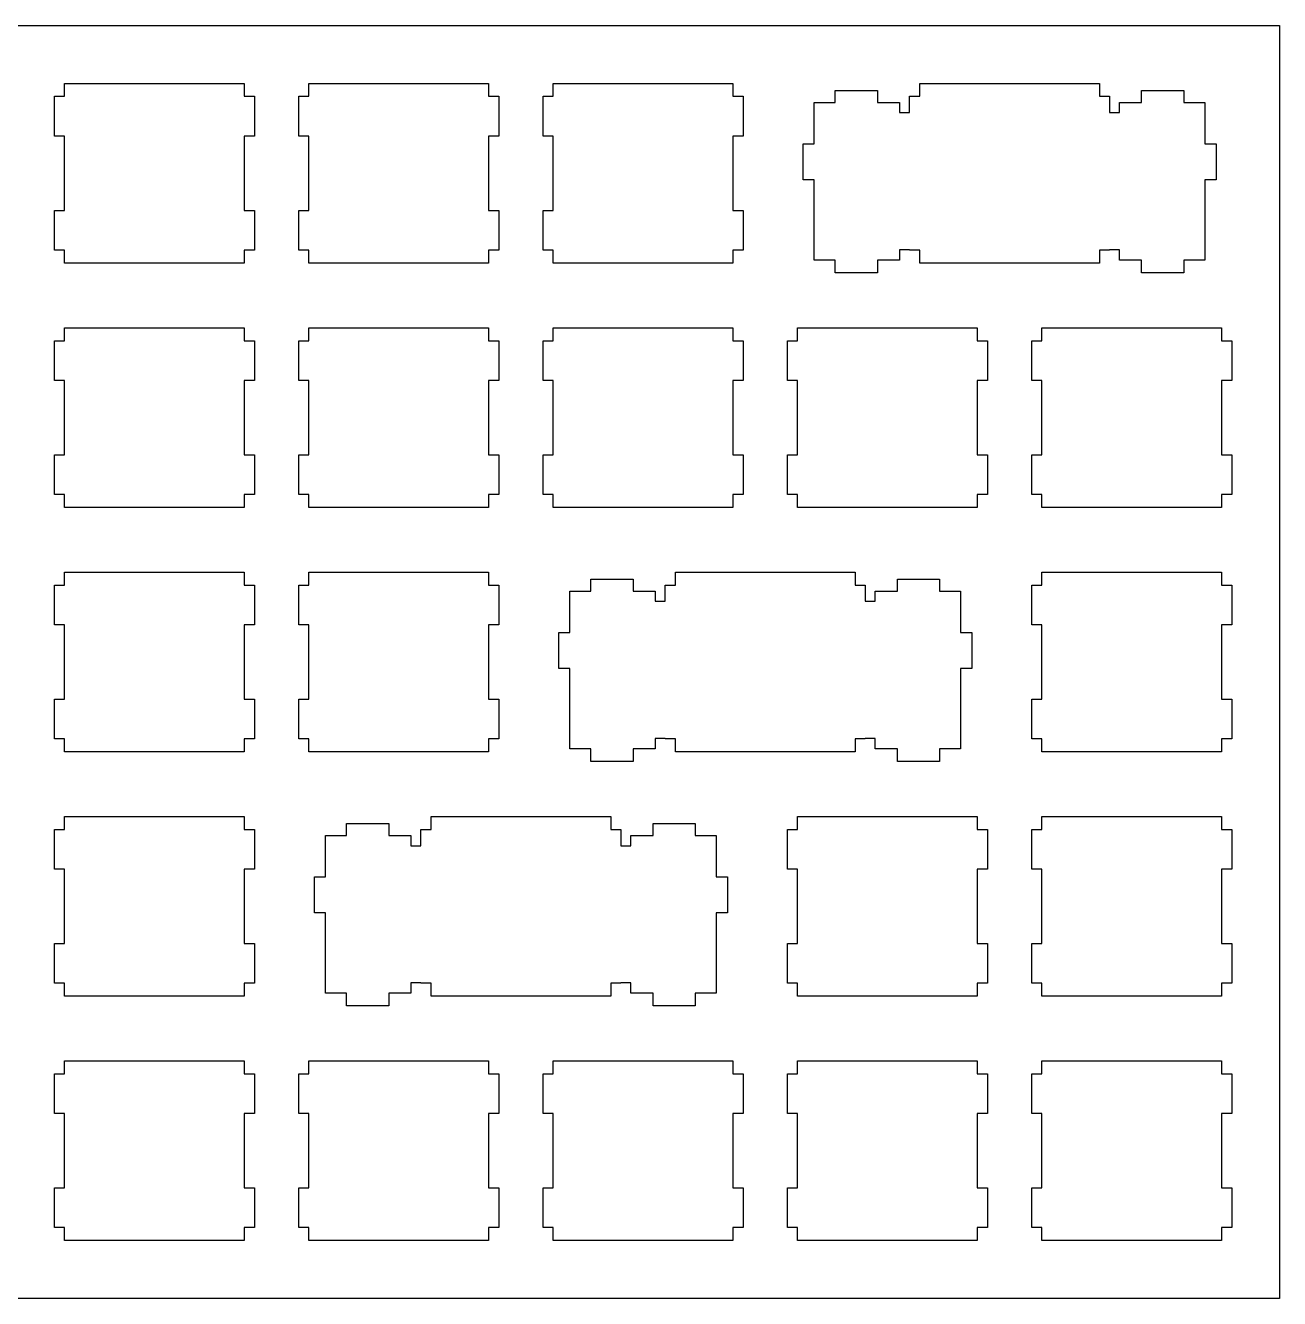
# Model space of a CAD drawing. Extents: x 0 to 290, y 0 to 99.
# Drawn here: x 192.1 to 289.8, y 0.1 to 99.3 of the extents above; entities that cross this region are included whole.
import ezdxf

# ---------------------------------------------------------------- set-up
doc = ezdxf.new("R2010")
doc.units = 0
doc.layers.get('0').update_dxf_attribs({"linetype": 'CONTINUOUS'})

msp = doc.modelspace()

# ---------------------------------------------------------------- linework, layer by layer
at = {"color": 0}
for p, q in [((0.09371, 99.344), (289.844, 99.344)), ((289.844, 99.344), (289.844, 0.09371)), ((195.119, 93.8195), (195.119, 94.8186)), ((195.119, 94.8186), (209.119, 94.8186)), ((209.119, 94.8186), (209.119, 93.8195)), ((214.169, 93.8195), (214.169, 94.8186)), ((214.169, 94.8186), (228.169, 94.8186)), ((228.169, 94.8186), (228.169, 93.8195)), ((233.219, 93.8195), (233.219, 94.8186)), ((233.219, 94.8186), (247.219, 94.8186)), ((247.219, 94.8186), (247.219, 93.8195)), ((261.794, 93.8195), (261.794, 94.8186)), ((261.794, 94.8186), (275.794, 94.8186)), ((275.794, 94.8186), (275.794, 93.8195)), ((194.318, 90.7189), (194.318, 93.8195)), ((194.318, 93.8195), (195.119, 93.8195)), ((209.119, 93.8195), (209.919, 93.8195)), ((209.919, 93.8195), (209.919, 90.7189)), ((213.368, 90.7189), (213.368, 93.8195)), ((213.368, 93.8195), (214.169, 93.8195)), ((228.169, 93.8195), (228.969, 93.8195)), ((228.969, 93.8195), (228.969, 90.7189)), ((232.418, 90.7189), (232.418, 93.8195)), ((232.418, 93.8195), (233.219, 93.8195)), ((247.219, 93.8195), (248.019, 93.8195)), ((248.019, 93.8195), (248.019, 90.7189)), ((253.569, 90.1196), (253.569, 93.3496)), ((253.569, 93.3496), (255.193, 93.3496)), ((255.193, 93.3496), (255.193, 94.2689)), ((255.193, 94.2689), (258.494, 94.2689)), ((258.494, 94.2689), (258.494, 93.3496)), ((258.494, 93.3496), (260.219, 93.3496)), ((260.219, 93.3496), (260.219, 92.5491)), ((260.993, 92.5491), (260.993, 93.8195)), ((260.993, 93.8195), (261.794, 93.8195)), ((275.794, 93.8195), (276.594, 93.8195)), ((276.594, 93.8195), (276.594, 92.5491)), ((277.369, 92.5491), (277.369, 93.3496)), ((277.369, 93.3496), (279.094, 93.3496)), ((279.094, 93.3496), (279.094, 94.2689)), ((279.094, 94.2689), (282.393, 94.2689)), ((282.393, 94.2689), (282.393, 93.3496)), ((282.393, 93.3496), (284.019, 93.3496)), ((284.019, 93.3496), (284.019, 90.1196)), ((260.219, 92.5491), (260.993, 92.5491)), ((276.594, 92.5491), (277.369, 92.5491)), ((195.119, 90.7189), (194.318, 90.7189)), ((195.119, 84.9189), (195.119, 90.7189)), ((209.919, 90.7189), (209.119, 90.7189)), ((209.119, 90.7189), (209.119, 84.9189)), ((214.169, 90.7189), (213.368, 90.7189)), ((214.169, 84.9189), (214.169, 90.7189)), ((228.969, 90.7189), (228.169, 90.7189)), ((228.169, 90.7189), (228.169, 84.9189)), ((233.219, 90.7189), (232.418, 90.7189)), ((233.219, 84.9189), (233.219, 90.7189)), ((248.019, 90.7189), (247.219, 90.7189)), ((247.219, 90.7189), (247.219, 84.9189)), ((252.694, 87.3196), (252.694, 90.1196)), ((252.694, 90.1196), (253.569, 90.1196)), ((284.019, 90.1196), (284.894, 90.1196)), ((284.894, 90.1196), (284.894, 87.3196)), ((253.569, 87.3196), (252.694, 87.3196)), ((253.569, 81.0493), (253.569, 87.3196)), ((284.019, 87.3196), (284.019, 81.0493)), ((284.894, 87.3196), (284.019, 87.3196)), ((194.318, 81.8197), (194.318, 84.9189)), ((194.318, 84.9189), (195.119, 84.9189)), ((209.119, 84.9189), (209.919, 84.9189)), ((209.919, 84.9189), (209.919, 81.8197)), ((213.368, 81.8197), (213.368, 84.9189)), ((213.368, 84.9189), (214.169, 84.9189)), ((228.169, 84.9189), (228.969, 84.9189)), ((228.969, 84.9189), (228.969, 81.8197)), ((232.418, 81.8197), (232.418, 84.9189)), ((232.418, 84.9189), (233.219, 84.9189)), ((247.219, 84.9189), (248.019, 84.9189)), ((248.019, 84.9189), (248.019, 81.8197)), ((195.119, 81.8197), (194.318, 81.8197)), ((195.119, 80.8193), (195.119, 81.8197)), ((209.119, 81.8197), (209.119, 80.8193)), ((209.919, 81.8197), (209.119, 81.8197)), ((214.169, 81.8197), (213.368, 81.8197)), ((214.169, 80.8193), (214.169, 81.8197)), ((228.169, 81.8197), (228.169, 80.8193)), ((228.969, 81.8197), (228.169, 81.8197)), ((233.219, 81.8197), (232.418, 81.8197)), ((233.219, 80.8193), (233.219, 81.8197)), ((247.219, 81.8197), (247.219, 80.8193)), ((248.019, 81.8197), (247.219, 81.8197)), ((260.993, 81.8487), (260.219, 81.8487)), ((260.219, 81.8487), (260.219, 81.0493)), ((260.993, 81.8197), (260.993, 81.8487)), ((261.794, 81.8197), (260.993, 81.8197)), ((261.794, 80.8193), (261.794, 81.8197)), ((276.594, 81.8197), (275.794, 81.8197)), ((275.794, 81.8197), (275.794, 80.8193)), ((277.369, 81.8487), (276.594, 81.8487)), ((276.594, 81.8487), (276.594, 81.8197)), ((277.369, 81.0493), (277.369, 81.8487)), ((209.119, 80.8193), (195.119, 80.8193)), ((228.169, 80.8193), (214.169, 80.8193)), ((247.219, 80.8193), (233.219, 80.8193)), ((255.193, 81.0493), (253.569, 81.0493)), ((255.193, 80.0696), (255.193, 81.0493)), ((260.219, 81.0493), (258.494, 81.0493)), ((258.494, 81.0493), (258.494, 80.0696)), ((275.794, 80.8193), (261.794, 80.8193)), ((279.094, 81.0493), (277.369, 81.0493)), ((279.094, 80.0696), (279.094, 81.0493)), ((284.019, 81.0493), (282.393, 81.0493)), ((282.393, 81.0493), (282.393, 80.0696)), ((258.494, 80.0696), (255.193, 80.0696)), ((282.393, 80.0696), (279.094, 80.0696)), ((195.119, 74.7695), (195.119, 75.7686)), ((195.119, 75.7686), (209.119, 75.7686)), ((209.119, 75.7686), (209.119, 74.7695)), ((214.169, 74.7695), (214.169, 75.7686)), ((214.169, 75.7686), (228.169, 75.7686)), ((228.169, 75.7686), (228.169, 74.7695)), ((233.219, 74.7695), (233.219, 75.7686)), ((233.219, 75.7686), (247.219, 75.7686)), ((247.219, 75.7686), (247.219, 74.7695)), ((252.269, 74.7695), (252.269, 75.7686)), ((252.269, 75.7686), (266.269, 75.7686)), ((266.269, 75.7686), (266.269, 74.7695)), ((271.319, 74.7695), (271.319, 75.7686)), ((271.319, 75.7686), (285.319, 75.7686)), ((285.319, 75.7686), (285.319, 74.7695)), ((194.318, 71.6689), (194.318, 74.7695)), ((194.318, 74.7695), (195.119, 74.7695)), ((209.119, 74.7695), (209.919, 74.7695)), ((209.919, 74.7695), (209.919, 71.6689)), ((213.368, 71.6689), (213.368, 74.7695)), ((213.368, 74.7695), (214.169, 74.7695)), ((228.169, 74.7695), (228.969, 74.7695)), ((228.969, 74.7695), (228.969, 71.6689)), ((232.418, 71.6689), (232.418, 74.7695)), ((232.418, 74.7695), (233.219, 74.7695)), ((247.219, 74.7695), (248.019, 74.7695)), ((248.019, 74.7695), (248.019, 71.6689)), ((251.468, 71.6689), (251.468, 74.7695)), ((251.468, 74.7695), (252.269, 74.7695)), ((266.269, 74.7695), (267.069, 74.7695)), ((267.069, 74.7695), (267.069, 71.6689)), ((270.518, 71.6689), (270.518, 74.7695)), ((270.518, 74.7695), (271.319, 74.7695)), ((285.319, 74.7695), (286.119, 74.7695)), ((286.119, 74.7695), (286.119, 71.6689)), ((195.119, 71.6689), (194.318, 71.6689)), ((195.119, 65.8689), (195.119, 71.6689)), ((209.919, 71.6689), (209.119, 71.6689)), ((209.119, 71.6689), (209.119, 65.8689)), ((214.169, 71.6689), (213.368, 71.6689)), ((214.169, 65.8689), (214.169, 71.6689)), ((228.969, 71.6689), (228.169, 71.6689)), ((228.169, 71.6689), (228.169, 65.8689)), ((233.219, 71.6689), (232.418, 71.6689)), ((233.219, 65.8689), (233.219, 71.6689)), ((248.019, 71.6689), (247.219, 71.6689)), ((247.219, 71.6689), (247.219, 65.8689)), ((252.269, 71.6689), (251.468, 71.6689)), ((252.269, 65.8689), (252.269, 71.6689)), ((267.069, 71.6689), (266.269, 71.6689)), ((266.269, 71.6689), (266.269, 65.8689)), ((271.319, 71.6689), (270.518, 71.6689)), ((271.319, 65.8689), (271.319, 71.6689)), ((286.119, 71.6689), (285.319, 71.6689)), ((285.319, 71.6689), (285.319, 65.8689)), ((194.318, 62.7697), (194.318, 65.8689)), ((194.318, 65.8689), (195.119, 65.8689)), ((209.119, 65.8689), (209.919, 65.8689)), ((209.919, 65.8689), (209.919, 62.7697)), ((213.368, 62.7697), (213.368, 65.8689)), ((213.368, 65.8689), (214.169, 65.8689)), ((228.169, 65.8689), (228.969, 65.8689)), ((228.969, 65.8689), (228.969, 62.7697)), ((232.418, 62.7697), (232.418, 65.8689)), ((232.418, 65.8689), (233.219, 65.8689)), ((247.219, 65.8689), (248.019, 65.8689)), ((248.019, 65.8689), (248.019, 62.7697)), ((251.468, 62.7697), (251.468, 65.8689)), ((251.468, 65.8689), (252.269, 65.8689)), ((266.269, 65.8689), (267.069, 65.8689)), ((267.069, 65.8689), (267.069, 62.7697)), ((270.518, 62.7697), (270.518, 65.8689)), ((270.518, 65.8689), (271.319, 65.8689)), ((285.319, 65.8689), (286.119, 65.8689)), ((286.119, 65.8689), (286.119, 62.7697)), ((195.119, 62.7697), (194.318, 62.7697)), ((195.119, 61.7693), (195.119, 62.7697)), ((209.119, 62.7697), (209.119, 61.7693)), ((209.919, 62.7697), (209.119, 62.7697)), ((214.169, 62.7697), (213.368, 62.7697)), ((214.169, 61.7693), (214.169, 62.7697)), ((228.169, 62.7697), (228.169, 61.7693)), ((228.969, 62.7697), (228.169, 62.7697)), ((233.219, 62.7697), (232.418, 62.7697)), ((233.219, 61.7693), (233.219, 62.7697)), ((247.219, 62.7697), (247.219, 61.7693)), ((248.019, 62.7697), (247.219, 62.7697)), ((252.269, 62.7697), (251.468, 62.7697)), ((252.269, 61.7693), (252.269, 62.7697)), ((266.269, 62.7697), (266.269, 61.7693)), ((267.069, 62.7697), (266.269, 62.7697)), ((271.319, 62.7697), (270.518, 62.7697)), ((271.319, 61.7693), (271.319, 62.7697)), ((285.319, 62.7697), (285.319, 61.7693)), ((286.119, 62.7697), (285.319, 62.7697)), ((209.119, 61.7693), (195.119, 61.7693)), ((228.169, 61.7693), (214.169, 61.7693)), ((247.219, 61.7693), (233.219, 61.7693)), ((266.269, 61.7693), (252.269, 61.7693)), ((285.319, 61.7693), (271.319, 61.7693)), ((195.119, 55.7195), (195.119, 56.7186)), ((195.119, 56.7186), (209.119, 56.7186)), ((209.119, 56.7186), (209.119, 55.7195)), ((214.169, 55.7195), (214.169, 56.7186)), ((214.169, 56.7186), (228.169, 56.7186)), ((228.169, 56.7186), (228.169, 55.7195)), ((242.744, 55.7195), (242.744, 56.7186)), ((242.744, 56.7186), (256.744, 56.7186)), ((256.744, 56.7186), (256.744, 55.7195)), ((271.319, 55.7195), (271.319, 56.7186)), ((271.319, 56.7186), (285.319, 56.7186)), ((285.319, 56.7186), (285.319, 55.7195)), ((194.318, 52.6189), (194.318, 55.7195)), ((194.318, 55.7195), (195.119, 55.7195)), ((209.119, 55.7195), (209.919, 55.7195)), ((209.919, 55.7195), (209.919, 52.6189)), ((213.368, 52.6189), (213.368, 55.7195)), ((213.368, 55.7195), (214.169, 55.7195)), ((228.169, 55.7195), (228.969, 55.7195)), ((228.969, 55.7195), (228.969, 52.6189)), ((236.143, 55.2496), (236.143, 56.1689)), ((236.143, 56.1689), (239.444, 56.1689)), ((239.444, 56.1689), (239.444, 55.2496)), ((241.943, 54.4491), (241.943, 55.7195)), ((241.943, 55.7195), (242.744, 55.7195)), ((256.744, 55.7195), (257.544, 55.7195)), ((257.544, 55.7195), (257.544, 54.4491)), ((260.044, 55.2496), (260.044, 56.1689)), ((260.044, 56.1689), (263.343, 56.1689)), ((263.343, 56.1689), (263.343, 55.2496)), ((270.518, 52.6189), (270.518, 55.7195)), ((270.518, 55.7195), (271.319, 55.7195)), ((285.319, 55.7195), (286.119, 55.7195)), ((286.119, 55.7195), (286.119, 52.6189)), ((234.519, 52.0196), (234.519, 55.2496)), ((234.519, 55.2496), (236.143, 55.2496)), ((239.444, 55.2496), (241.169, 55.2496)), ((241.169, 55.2496), (241.169, 54.4491)), ((258.319, 54.4491), (258.319, 55.2496)), ((258.319, 55.2496), (260.044, 55.2496)), ((263.343, 55.2496), (264.969, 55.2496)), ((264.969, 55.2496), (264.969, 52.0196)), ((241.169, 54.4491), (241.943, 54.4491)), ((257.544, 54.4491), (258.319, 54.4491)), ((195.119, 52.6189), (194.318, 52.6189)), ((195.119, 46.8189), (195.119, 52.6189)), ((209.919, 52.6189), (209.119, 52.6189)), ((209.119, 52.6189), (209.119, 46.8189)), ((214.169, 52.6189), (213.368, 52.6189)), ((214.169, 46.8189), (214.169, 52.6189)), ((228.969, 52.6189), (228.169, 52.6189)), ((228.169, 52.6189), (228.169, 46.8189)), ((271.319, 52.6189), (270.518, 52.6189)), ((271.319, 46.8189), (271.319, 52.6189)), ((286.119, 52.6189), (285.319, 52.6189)), ((285.319, 52.6189), (285.319, 46.8189)), ((233.644, 49.2196), (233.644, 52.0196)), ((233.644, 52.0196), (234.519, 52.0196)), ((264.969, 52.0196), (265.844, 52.0196)), ((265.844, 52.0196), (265.844, 49.2196)), ((234.519, 49.2196), (233.644, 49.2196)), ((234.519, 42.9493), (234.519, 49.2196)), ((264.969, 49.2196), (264.969, 42.9493)), ((265.844, 49.2196), (264.969, 49.2196)), ((194.318, 43.7198), (194.318, 46.8189)), ((194.318, 46.8189), (195.119, 46.8189)), ((209.119, 46.8189), (209.919, 46.8189)), ((209.919, 46.8189), (209.919, 43.7198)), ((213.368, 43.7198), (213.368, 46.8189)), ((213.368, 46.8189), (214.169, 46.8189)), ((228.169, 46.8189), (228.969, 46.8189)), ((228.969, 46.8189), (228.969, 43.7198)), ((270.518, 43.7198), (270.518, 46.8189)), ((270.518, 46.8189), (271.319, 46.8189)), ((285.319, 46.8189), (286.119, 46.8189)), ((286.119, 46.8189), (286.119, 43.7198)), ((195.119, 43.7198), (194.318, 43.7198)), ((195.119, 42.7193), (195.119, 43.7198)), ((209.119, 43.7198), (209.119, 42.7193)), ((209.919, 43.7198), (209.119, 43.7198)), ((214.169, 43.7198), (213.368, 43.7198)), ((214.169, 42.7193), (214.169, 43.7198)), ((228.169, 43.7198), (228.169, 42.7193)), ((228.969, 43.7198), (228.169, 43.7198)), ((241.943, 43.7487), (241.169, 43.7487)), ((241.169, 43.7487), (241.169, 42.9493)), ((241.943, 43.7198), (241.943, 43.7487)), ((242.744, 43.7198), (241.943, 43.7198)), ((242.744, 42.7193), (242.744, 43.7198)), ((257.544, 43.7198), (256.744, 43.7198)), ((256.744, 43.7198), (256.744, 42.7193)), ((258.319, 43.7487), (257.544, 43.7487)), ((257.544, 43.7487), (257.544, 43.7198)), ((258.319, 42.9493), (258.319, 43.7487)), ((271.319, 43.7198), (270.518, 43.7198)), ((271.319, 42.7193), (271.319, 43.7198)), ((285.319, 43.7198), (285.319, 42.7193)), ((286.119, 43.7198), (285.319, 43.7198)), ((209.119, 42.7193), (195.119, 42.7193)), ((228.169, 42.7193), (214.169, 42.7193)), ((236.143, 42.9493), (234.519, 42.9493)), ((236.143, 41.9696), (236.143, 42.9493)), ((241.169, 42.9493), (239.444, 42.9493)), ((239.444, 42.9493), (239.444, 41.9696)), ((256.744, 42.7193), (242.744, 42.7193)), ((260.044, 42.9493), (258.319, 42.9493)), ((260.044, 41.9696), (260.044, 42.9493)), ((264.969, 42.9493), (263.343, 42.9493)), ((263.343, 42.9493), (263.343, 41.9696)), ((285.319, 42.7193), (271.319, 42.7193)), ((239.444, 41.9696), (236.143, 41.9696)), ((263.343, 41.9696), (260.044, 41.9696)), ((195.119, 36.6695), (195.119, 37.6686)), ((195.119, 37.6686), (209.119, 37.6686)), ((209.119, 37.6686), (209.119, 36.6695)), ((217.093, 36.1996), (217.093, 37.1189)), ((217.093, 37.1189), (220.394, 37.1189)), ((220.394, 37.1189), (220.394, 36.1996)), ((223.694, 36.6695), (223.694, 37.6686)), ((223.694, 37.6686), (237.694, 37.6686)), ((237.694, 37.6686), (237.694, 36.6695)), ((240.994, 36.1996), (240.994, 37.1189)), ((240.994, 37.1189), (244.293, 37.1189)), ((244.293, 37.1189), (244.293, 36.1996)), ((252.269, 36.6695), (252.269, 37.6686)), ((252.269, 37.6686), (266.269, 37.6686)), ((266.269, 37.6686), (266.269, 36.6695)), ((271.319, 36.6695), (271.319, 37.6686)), ((271.319, 37.6686), (285.319, 37.6686)), ((285.319, 37.6686), (285.319, 36.6695)), ((194.318, 33.569), (194.318, 36.6695)), ((194.318, 36.6695), (195.119, 36.6695)), ((209.119, 36.6695), (209.919, 36.6695)), ((209.919, 36.6695), (209.919, 33.569)), ((215.469, 32.9696), (215.469, 36.1996)), ((215.469, 36.1996), (217.093, 36.1996)), ((220.394, 36.1996), (222.119, 36.1996)), ((222.119, 36.1996), (222.119, 35.3991)), ((222.893, 35.3991), (222.893, 36.6695)), ((222.893, 36.6695), (223.694, 36.6695)), ((237.694, 36.6695), (238.494, 36.6695)), ((238.494, 36.6695), (238.494, 35.3991)), ((239.269, 35.3991), (239.269, 36.1996)), ((239.269, 36.1996), (240.994, 36.1996)), ((244.293, 36.1996), (245.919, 36.1996)), ((245.919, 36.1996), (245.919, 32.9696)), ((251.468, 33.569), (251.468, 36.6695)), ((251.468, 36.6695), (252.269, 36.6695)), ((266.269, 36.6695), (267.069, 36.6695)), ((267.069, 36.6695), (267.069, 33.569)), ((270.518, 33.569), (270.518, 36.6695)), ((270.518, 36.6695), (271.319, 36.6695)), ((285.319, 36.6695), (286.119, 36.6695)), ((286.119, 36.6695), (286.119, 33.569)), ((222.119, 35.3991), (222.893, 35.3991)), ((238.494, 35.3991), (239.269, 35.3991)), ((195.119, 33.569), (194.318, 33.569)), ((195.119, 27.7688), (195.119, 33.569)), ((209.919, 33.569), (209.119, 33.569)), ((209.119, 33.569), (209.119, 27.7688)), ((214.594, 30.1694), (214.594, 32.9696)), ((214.594, 32.9696), (215.469, 32.9696)), ((245.919, 32.9696), (246.794, 32.9696)), ((246.794, 32.9696), (246.794, 30.1694)), ((252.269, 33.569), (251.468, 33.569)), ((252.269, 27.7688), (252.269, 33.569)), ((267.069, 33.569), (266.269, 33.569)), ((266.269, 33.569), (266.269, 27.7688)), ((271.319, 33.569), (270.518, 33.569)), ((271.319, 27.7688), (271.319, 33.569)), ((286.119, 33.569), (285.319, 33.569)), ((285.319, 33.569), (285.319, 27.7688)), ((215.469, 30.1694), (214.594, 30.1694)), ((215.469, 23.8993), (215.469, 30.1694)), ((245.919, 30.1694), (245.919, 23.8993)), ((246.794, 30.1694), (245.919, 30.1694)), ((194.318, 24.6696), (194.318, 27.7688)), ((194.318, 27.7688), (195.119, 27.7688)), ((209.119, 27.7688), (209.919, 27.7688)), ((209.919, 27.7688), (209.919, 24.6696)), ((251.468, 24.6696), (251.468, 27.7688)), ((251.468, 27.7688), (252.269, 27.7688)), ((266.269, 27.7688), (267.069, 27.7688)), ((267.069, 27.7688), (267.069, 24.6696)), ((270.518, 24.6696), (270.518, 27.7688)), ((270.518, 27.7688), (271.319, 27.7688)), ((285.319, 27.7688), (286.119, 27.7688)), ((286.119, 27.7688), (286.119, 24.6696)), ((195.119, 24.6696), (194.318, 24.6696)), ((195.119, 23.6692), (195.119, 24.6696)), ((209.119, 24.6696), (209.119, 23.6692)), ((209.919, 24.6696), (209.119, 24.6696)), ((217.093, 23.8993), (215.469, 23.8993)), ((217.093, 22.9196), (217.093, 23.8993)), ((222.119, 23.8993), (220.394, 23.8993)), ((220.394, 23.8993), (220.394, 22.9196)), ((222.893, 24.6986), (222.119, 24.6986)), ((222.119, 24.6986), (222.119, 23.8993)), ((222.893, 24.6696), (222.893, 24.6986)), ((223.694, 24.6696), (222.893, 24.6696)), ((223.694, 23.6692), (223.694, 24.6696)), ((238.494, 24.6696), (237.694, 24.6696)), ((237.694, 24.6696), (237.694, 23.6692)), ((239.269, 24.6986), (238.494, 24.6986)), ((238.494, 24.6986), (238.494, 24.6696)), ((239.269, 23.8993), (239.269, 24.6986)), ((240.994, 23.8993), (239.269, 23.8993)), ((240.994, 22.9196), (240.994, 23.8993)), ((245.919, 23.8993), (244.293, 23.8993)), ((244.293, 23.8993), (244.293, 22.9196)), ((252.269, 24.6696), (251.468, 24.6696)), ((252.269, 23.6692), (252.269, 24.6696)), ((266.269, 24.6696), (266.269, 23.6692)), ((267.069, 24.6696), (266.269, 24.6696)), ((271.319, 24.6696), (270.518, 24.6696)), ((271.319, 23.6692), (271.319, 24.6696)), ((285.319, 24.6696), (285.319, 23.6692)), ((286.119, 24.6696), (285.319, 24.6696)), ((209.119, 23.6692), (195.119, 23.6692)), ((220.394, 22.9196), (217.093, 22.9196)), ((237.694, 23.6692), (223.694, 23.6692)), ((244.293, 22.9196), (240.994, 22.9196)), ((266.269, 23.6692), (252.269, 23.6692)), ((285.319, 23.6692), (271.319, 23.6692)), ((195.119, 17.6196), (195.119, 18.6187)), ((195.119, 18.6187), (209.119, 18.6187)), ((209.119, 18.6187), (209.119, 17.6196)), ((214.169, 17.6196), (214.169, 18.6187)), ((214.169, 18.6187), (228.169, 18.6187)), ((228.169, 18.6187), (228.169, 17.6196)), ((233.219, 17.6196), (233.219, 18.6187)), ((233.219, 18.6187), (247.219, 18.6187)), ((247.219, 18.6187), (247.219, 17.6196)), ((252.269, 17.6196), (252.269, 18.6187)), ((252.269, 18.6187), (266.269, 18.6187)), ((266.269, 18.6187), (266.269, 17.6196)), ((271.319, 17.6196), (271.319, 18.6187)), ((271.319, 18.6187), (285.319, 18.6187)), ((285.319, 18.6187), (285.319, 17.6196)), ((194.318, 14.519), (194.318, 17.6196)), ((194.318, 17.6196), (195.119, 17.6196)), ((209.119, 17.6196), (209.919, 17.6196)), ((209.919, 17.6196), (209.919, 14.519)), ((213.368, 14.519), (213.368, 17.6196)), ((213.368, 17.6196), (214.169, 17.6196)), ((228.169, 17.6196), (228.969, 17.6196)), ((228.969, 17.6196), (228.969, 14.519)), ((232.418, 14.519), (232.418, 17.6196)), ((232.418, 17.6196), (233.219, 17.6196)), ((247.219, 17.6196), (248.019, 17.6196)), ((248.019, 17.6196), (248.019, 14.519)), ((251.468, 14.519), (251.468, 17.6196)), ((251.468, 17.6196), (252.269, 17.6196)), ((266.269, 17.6196), (267.069, 17.6196)), ((267.069, 17.6196), (267.069, 14.519)), ((270.518, 14.519), (270.518, 17.6196)), ((270.518, 17.6196), (271.319, 17.6196)), ((285.319, 17.6196), (286.119, 17.6196)), ((286.119, 17.6196), (286.119, 14.519)), ((195.119, 14.519), (194.318, 14.519)), ((195.119, 8.71883), (195.119, 14.519)), ((209.919, 14.519), (209.119, 14.519)), ((209.119, 14.519), (209.119, 8.71883)), ((214.169, 14.519), (213.368, 14.519)), ((214.169, 8.71883), (214.169, 14.519)), ((228.969, 14.519), (228.169, 14.519)), ((228.169, 14.519), (228.169, 8.71883)), ((233.219, 14.519), (232.418, 14.519)), ((233.219, 8.71883), (233.219, 14.519)), ((248.019, 14.519), (247.219, 14.519)), ((247.219, 14.519), (247.219, 8.71883)), ((252.269, 14.519), (251.468, 14.519)), ((252.269, 8.71883), (252.269, 14.519)), ((267.069, 14.519), (266.269, 14.519)), ((266.269, 14.519), (266.269, 8.71883)), ((271.319, 14.519), (270.518, 14.519)), ((271.319, 8.71883), (271.319, 14.519)), ((286.119, 14.519), (285.319, 14.519)), ((285.319, 14.519), (285.319, 8.71883)), ((194.318, 5.61964), (194.318, 8.71883)), ((194.318, 8.71883), (195.119, 8.71883)), ((209.119, 8.71883), (209.919, 8.71883)), ((209.919, 8.71883), (209.919, 5.61964)), ((213.368, 5.61964), (213.368, 8.71883)), ((213.368, 8.71883), (214.169, 8.71883)), ((228.169, 8.71883), (228.969, 8.71883)), ((228.969, 8.71883), (228.969, 5.61964)), ((232.418, 5.61964), (232.418, 8.71883)), ((232.418, 8.71883), (233.219, 8.71883)), ((247.219, 8.71883), (248.019, 8.71883)), ((248.019, 8.71883), (248.019, 5.61964)), ((251.468, 5.61964), (251.468, 8.71883)), ((251.468, 8.71883), (252.269, 8.71883)), ((266.269, 8.71883), (267.069, 8.71883)), ((267.069, 8.71883), (267.069, 5.61964)), ((270.518, 5.61964), (270.518, 8.71883)), ((270.518, 8.71883), (271.319, 8.71883)), ((285.319, 8.71883), (286.119, 8.71883)), ((286.119, 8.71883), (286.119, 5.61964)), ((195.119, 5.61964), (194.318, 5.61964)), ((195.119, 4.6192), (195.119, 5.61964)), ((209.119, 5.61964), (209.119, 4.6192)), ((209.919, 5.61964), (209.119, 5.61964)), ((214.169, 5.61964), (213.368, 5.61964)), ((214.169, 4.6192), (214.169, 5.61964)), ((228.169, 5.61964), (228.169, 4.6192)), ((228.969, 5.61964), (228.169, 5.61964)), ((233.219, 5.61964), (232.418, 5.61964)), ((233.219, 4.6192), (233.219, 5.61964)), ((247.219, 5.61964), (247.219, 4.6192)), ((248.019, 5.61964), (247.219, 5.61964)), ((252.269, 5.61964), (251.468, 5.61964)), ((252.269, 4.6192), (252.269, 5.61964)), ((266.269, 5.61964), (266.269, 4.6192)), ((267.069, 5.61964), (266.269, 5.61964)), ((271.319, 5.61964), (270.518, 5.61964)), ((271.319, 4.6192), (271.319, 5.61964)), ((285.319, 5.61964), (285.319, 4.6192)), ((286.119, 5.61964), (285.319, 5.61964)), ((209.119, 4.6192), (195.119, 4.6192)), ((228.169, 4.6192), (214.169, 4.6192)), ((247.219, 4.6192), (233.219, 4.6192)), ((266.269, 4.6192), (252.269, 4.6192)), ((285.319, 4.6192), (271.319, 4.6192)), ((289.844, 0.09371), (0.09371, 0.09371))]:
    msp.add_line(p, q, dxfattribs=at)

doc.saveas('drawing.dxf')
